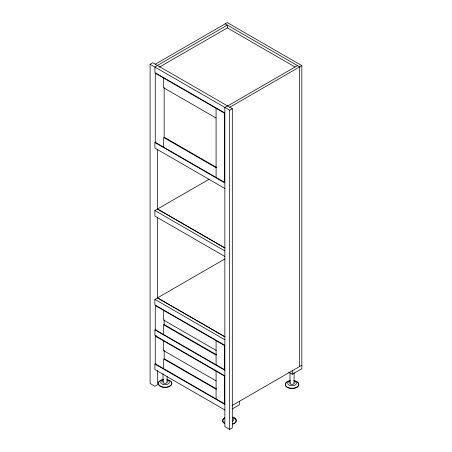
<?xml version="1.0" encoding="UTF-8"?>
<svg xmlns="http://www.w3.org/2000/svg" width="452" height="452" viewBox="0 0 452 452"><rect width="100%" height="100%" fill="white"/><g stroke="black" fill="none" stroke-linecap="round" stroke-linejoin="round"><path stroke-width="0.68" d="M232.356 421.304L232.548 421.157A4.35 2.514 0 0 0 232.548 417.603M157.55 370.589L157.55 384.714L154.906 386.24L150.098 383.465L150.098 64.263L152.742 62.738L232.311 108.672L232.311 427.874L229.667 429.4L224.859 426.626L224.859 107.423L227.503 105.898M155.268 64.195L227.311 22.6L301.829 65.625L301.829 365.256M157.432 65.444L227.311 25.097L227.311 27.917L159.257 67.167M157.55 65.512L154.906 67.037L154.906 72.591L224.859 112.972M224.859 188.473L154.906 148.087L154.906 142.538L155.968 141.922M227.622 105.966L297.501 65.625M229.785 107.214L301.829 65.625M150.098 64.263L229.667 110.198L232.311 108.672M224.859 256.476L154.906 216.09L154.906 210.542L209.078 179.263M224.859 345.3L154.906 304.914L154.906 299.36L224.881 258.962M224.859 375.832L154.906 335.446L154.906 329.892L155.968 329.282M163.68 334.542L163.68 324.83L164.737 324.22M155.268 336.068L224.497 376.036L224.497 403.794L155.268 363.826L155.268 336.068L156.324 335.457M224.859 409.97L154.906 369.583L154.906 364.035L155.968 363.425M232.119 405.5L301.902 365.216L301.902 368.685L292.286 374.233L288.681 372.154M232.119 408.97L239.328 404.806L239.328 401.336M225.147 23.849L299.665 66.873L299.665 366.504M227.311 27.871L295.06 66.986M216.084 118.04L163.68 87.784L163.68 78.072M216.564 167.449L164.161 137.193L164.161 87.507M216.084 167.726L163.68 137.47L163.68 147.182M154.906 142.538L224.859 182.919M157.55 209.01L225.068 247.995M157.432 209.084L224.571 247.843M154.906 210.542L224.859 250.922M225.068 336.813L157.55 297.834L157.55 217.344M157.432 297.902L224.571 336.667M154.906 299.36L224.859 339.746M216.084 350.362L163.68 320.106L163.68 310.394M216.564 354.803L164.161 324.547L164.161 319.83M163.68 324.83L216.084 355.08M154.906 329.892L224.859 370.278M216.084 380.895L163.68 350.639L163.68 340.927M216.564 388.946L164.161 358.69L164.161 350.362M216.084 389.223L163.68 358.967L163.68 368.685M154.906 364.035L224.859 404.421M296.851 387.149L296.851 387.421A6.797 3.927 0 0 1 287.235 387.421A6.797 3.927 0 0 1 287.235 381.867M294.082 372.776L294.082 383.285M292.286 370.764L292.286 374.233M290.003 372.719L290.003 383.228M229.667 110.198L229.667 429.4M216.084 108.327L216.084 177.438M216.084 340.65L216.084 364.798M216.084 371.182L216.084 398.935M167.093 376.612L167.093 382.217M163.014 373.753L163.014 382.16M160.245 380.533L160.245 380.799A6.797 3.927 0 0 1 163.291 379.782M157.55 149.55L157.55 209.575M232.87 417.1A6.797 3.927 0 0 1 232.87 423.897M224.667 423.275A6.797 3.927 0 0 1 224.667 417.721M234.283 417.993A6.797 3.927 0 0 1 232.87 424.168M224.667 423.541A6.797 3.927 0 0 1 224.667 417.993M167.037 381.912A2.04 1.175 0 0 1 166.257 383.138A2.04 1.175 0 0 1 163.991 383.194L163.573 382.997A2.04 1.175 0 0 1 163.313 381.573M166.811 379.516A6.797 3.927 0 0 1 170.619 385.556A6.797 3.927 0 0 1 159.483 385.556A6.797 3.927 0 0 1 163.291 379.516M170.941 381.612A6.797 3.927 0 0 1 166.811 387.364A6.797 3.927 0 0 1 158.251 383.573M158.482 382.556A6.797 3.927 0 0 1 159.166 381.612M168.449 380.177A6.797 3.927 0 0 1 169.862 380.799M167.229 380.013A4.35 2.514 0 0 1 168.387 383.799A4.35 2.514 0 0 1 161.72 383.799A4.35 2.514 0 0 1 162.878 380.013M294.026 382.98A2.04 1.175 0 0 1 293.246 384.206A2.04 1.175 0 0 1 290.981 384.262L290.568 384.07A2.04 1.175 0 0 1 290.303 382.641M293.806 380.584A6.797 3.927 0 0 1 297.614 386.624A6.797 3.927 0 0 1 286.472 386.624A6.797 3.927 0 0 1 290.286 380.584M296.851 381.867A6.797 3.927 0 0 1 296.851 387.421M288.647 381.245A6.797 3.927 0 0 1 289.721 380.957M294.371 380.957A6.797 3.927 0 0 1 295.444 381.245M294.218 381.081A4.35 2.514 0 0 1 295.376 384.872A4.35 2.514 0 0 1 288.709 384.872A4.35 2.514 0 0 1 289.868 381.081M224.497 113.181L155.268 73.213L155.268 142.329L224.497 182.297L224.497 113.181M224.497 345.503L155.268 305.535L155.268 329.683L224.497 369.651L224.497 345.503"/></g></svg>
